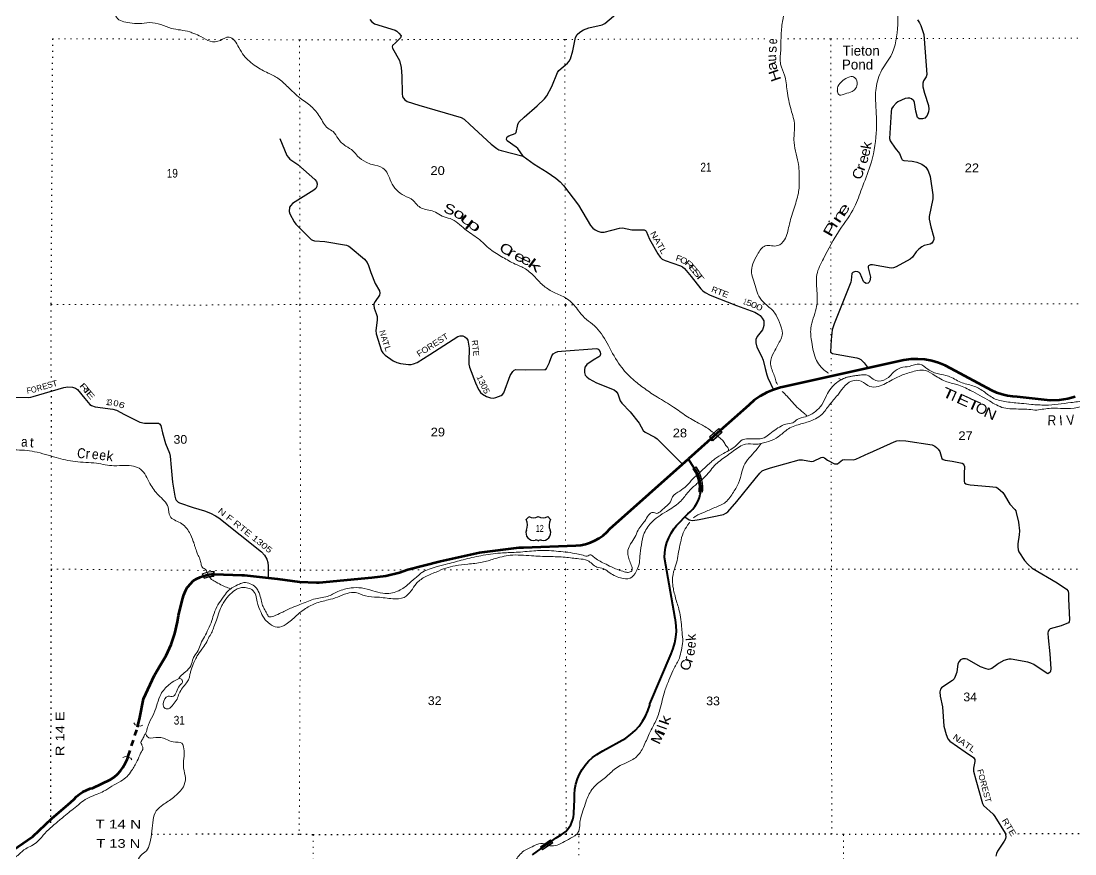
# Model space of a CAD drawing. Header units: feet. Extents: x -252658 to 9, y -366365 to -181930.
# Drawn here: x -34942 to -13871, y -311366 to -294713 of the extents above; entities that cross this region are included whole.
import ezdxf
from ezdxf.enums import TextEntityAlignment as Align

# ---------------------------------------------------------------- set-up
doc = ezdxf.new("R2010")
doc.units = ezdxf.units.FT
doc.header["$LTSCALE"] = 80
doc.header["$PDMODE"] = 32
doc.header["$PDSIZE"] = 40
doc.linetypes.add('DOTTED', pattern=[1.5, 0.3, -1.2])
doc.linetypes.add('SHORT_DASHED', pattern=[2.7, 1.5, -1.2])
for name, color, linetype, lineweight in [('16', 7, 'Continuous', 25), ('20', 7, 'Continuous', 70), ('26', 7, 'Continuous', 40), ('29', 7, 'Continuous', 25), ('39', 7, 'Continuous', 13), ('57', 7, 'Continuous', 13), ('6', 7, 'DOTTED', 25), ('61', 7, 'Continuous', 13), ('7', 7, 'DOTTED', 13)]:
    doc.layers.add(name, color=color, linetype=linetype, lineweight=lineweight)
for name, color, linetype in [('30', 7, 'Continuous'), ('41', 7, 'Continuous'), ('55', 7, 'Continuous')]:
    doc.layers.add(name, color=color, linetype=linetype)

msp = doc.modelspace()

# ---------------------------------------------------------------- linework, layer by layer
at = {"layer": '16'}
for p, q in [((-24843.2, -304681), (-24791.89, -304622.24)), ((-24600.13, -304616.27), (-24600.41, -304616.47)), ((-24408.04, -304622.15), (-24356.65, -304681))]:
    msp.add_line(p, q, dxfattribs=at)
for centre, radius, start, end in [((-25036.18, -304791.63), 222.05, 332.97043, 29.75871), ((-24700.81, -304464.58), 182.07, 239.97227, 303.45418), ((-24499.03, -304465.08), 181.52, 236.33975, 300.08743), ((-24499.04, -304464.58), 182.07, 236.54582, 236.59441), ((-24163.68, -304791.63), 222.05, 150.24129, 207.02957), ((-24696.99, -304946.53), 151.42, 159.09177, 283.81923), ((-24502.87, -304946.53), 151.42, 256.18077, 20.90823)]:
    msp.add_arc(centre, radius, start, end, dxfattribs=at)
for centre, major_axis, start_param, end_param in [((-24641.65, -305145.35), (-19.56, 51.67), 4.95877769, 6.28318531), ((-24558.2, -305145.35), (19.56, 51.67), 0, 1.32637542)]:
    msp.add_ellipse(centre, major_axis=major_axis, ratio=0.929097, start_param=start_param, end_param=end_param, dxfattribs=at)
at = {"layer": '20', "lineweight": 13}
msp.add_line((-32658.1, -308781.38), (-32557.54, -308811.58), dxfattribs=at)
at = {"layer": '20'}
for points in [[(-13864.53, -302228.46), (-14010.2, -302264.88), (-14187, -302291.36), (-14365.61, -302299.22), (-15024.4, -302225.99), (-15109.29, -302222.65), (-15218.81, -302208.11), (-15326.21, -302182.21), (-15430.32, -302145.22), (-15529.99, -302097.56), (-16350.86, -301659.04), (-16465.33, -301598.46), (-16595.78, -301545.41), (-16731.06, -301506.28), (-16869.69, -301481.51), (-17010.14, -301471.37), (-17150.89, -301475.97), (-17290.39, -301495.25), (-19726.8, -302034.61), (-19757.79, -302041.88), (-19898.11, -302084.39), (-20033.22, -302141.34), (-20161.64, -302212.11), (-20281.96, -302295.9), (-20392.86, -302391.82), (-20961.7, -302899.03), (-21598.88, -303467.18)], [(-31076.65, -305771.85), (-30525.07, -305790.92), (-30497.7, -305791.82), (-30475.07, -305794.23), (-29812.57, -305864.94), (-29372.23, -305924.92), (-29034.24, -305938.52), (-29009.21, -305939.53), (-28984.24, -305937.24), (-27931.03, -305840.82), (-27650.69, -305803.51), (-27375.79, -305737.1), (-27208.17, -305681.16), (-26556.21, -305514.86), (-25775.48, -305336.96), (-24980.43, -305241.66), (-24895.88, -305236.46), (-23848.51, -305198.92), (-23750.15, -305189.65), (-23653.3, -305170.15), (-23559.02, -305140.63), (-23468.35, -305101.42), (-23382.26, -305052.94), (-23301.72, -304995.74), (-23227.6, -304930.42), (-23167.55, -304865.9), (-21598.88, -303467.18)], [(-32605.25, -308809.15), (-32599.01, -308780.13), (-32568.66, -308638.92), (-32491.03, -308265.02), (-32271.71, -307792.43), (-32163.25, -307598.18), (-32041.32, -307395.02), (-31941.29, -307180.24), (-31864.27, -306956.17), (-31811.08, -306725.28), (-31792.13, -306595.57), (-31714.67, -306271.95), (-31689.97, -306186.41), (-31656.46, -306103.93), (-31649.59, -306090.2), (-31636.22, -306063.46), (-31619.66, -306040.2), (-31610.17, -306026.86), (-31555.88, -305962.22), (-31499.75, -305906.27)], [(-31499.75, -305906.27), (-31431.82, -305864.11), (-31358.23, -305832.85), (-31325.33, -305820.26), (-31299, -305813.04)], [(-31299, -305813.04), (-31274, -305804.23), (-31242.86, -305793.25), (-31184.96, -305779.42), (-31125.93, -305771.73), (-31111, -305771.1), (-31076.65, -305771.85)], [(-35198.01, -311356.66), (-34706.6, -311018.18), (-34329.63, -310655.22), (-33999.16, -310376.61), (-33890.32, -310276.36), (-33833.65, -310219.69), (-33771.38, -310169.26), (-33704.17, -310125.62), (-33632.77, -310089.24), (-33557.95, -310060.52), (-33515.82, -310048.16), (-33153.58, -309880.27), (-33081.93, -309829.39), (-33015.99, -309771.3), (-32956.48, -309706.64), (-32904.06, -309636.11), (-32859.29, -309560.49), (-32822.68, -309480.6), (-32815.71, -309461.46), (-32803.76, -309428.68)]]:
    msp.add_lwpolyline(points, dxfattribs=at)
at = {"layer": '20', "linetype": 'SHORT_DASHED'}
msp.add_lwpolyline([(-32803.76, -309428.68), (-32798.25, -309411.46), (-32611.97, -308830.13), (-32605.25, -308809.15)], dxfattribs=at)
at = {"layer": '20', "lineweight": 13}
for points in [[(-32687.55, -308744.31), (-32657.44, -308782.35), (-32558.16, -308810.72), (-32509.22, -308790.69)], [(-32904.98, -309437.32), (-32852.12, -309417.99), (-32750.27, -309448.93), (-32725.77, -309487.61)]]:
    msp.add_lwpolyline(points, dxfattribs=at)
at = {"layer": '26'}
msp.add_line((-21583.52, -303491.58), (-21598.88, -303467.18), dxfattribs=at)
msp.add_lwpolyline([(-24714.42, -311382.31), (-24540.46, -311258), (-24243.5, -311045.8), (-24140.52, -310984.19), (-24094.63, -310952.35), (-24052.32, -310915.88), (-24014.06, -310875.2), (-23980.26, -310830.73), (-23951.29, -310782.98), (-23927.47, -310732.46), (-23909.06, -310679.73), (-23896.27, -310625.36), (-23889.22, -310569.95), (-23887.92, -310543.48), (-23873.88, -310282.07), (-23875.75, -310176.61), (-23866.58, -310071.54), (-23846.48, -309968), (-23815.66, -309867.14), (-23774.47, -309770.04), (-23723.36, -309677.78), (-23662.89, -309591.37), (-23593.71, -309511.76), (-23516.59, -309439.81), (-23432.37, -309376.31), (-23341.98, -309321.97), (-23307.66, -309304.55), (-22849.41, -309048.41), (-22753.5, -308978.29), (-22665.44, -308898.53), (-22586.2, -308810.01), (-22516.65, -308713.69), (-22457.55, -308610.62), (-22409.55, -308501.94), (-22373.16, -308388.84), (-22367.85, -308367.98), (-21946.16, -307365.26), (-21901.72, -307258.35), (-21868.69, -307147.39), (-21847.44, -307033.59), (-21838.21, -306918.18), (-21841.09, -306802.44), (-21856.05, -306687.64), (-21862.4, -306655.76), (-22078.34, -305439.15), (-22072.21, -305337.23), (-22055.46, -305236.51), (-22028.28, -305138.09), (-21990.95, -305043.06), (-21943.9, -304952.45), (-21887.63, -304867.25), (-21834.3, -304801.24), (-21613.42, -304567.5), (-21560.87, -304524.13), (-21513.15, -304475.51), (-21470.77, -304422.17), (-21434.2, -304364.69), (-21403.83, -304303.7), (-21380.01, -304239.88), (-21362.99, -304173.91), (-21359.77, -304155.05), (-21357.99, -304144.6), (-21351.03, -304069.06), (-21352.02, -303998.68), (-21362.92, -303922.36), (-21372.82, -303874.78), (-21398.58, -303794.49), (-21430.28, -303728.08), (-21480.16, -303655.89), (-21495.89, -303630.89), (-21583.52, -303491.58)], dxfattribs=at)
at = {"layer": '29'}
for points in [[(-24625.32, -296404.48), (-24474.03, -296269.85), (-24430.22, -296206.99), (-24326.66, -296021.15), (-24216.72, -295737.57), (-24186.84, -295698.54), (-24015.24, -295554.01), (-23979.9, -295512.1), (-23955.1, -295469.76), (-23910.71, -295304.87), (-23853.16, -295039.66), (-23819.79, -294983.79), (-23771.68, -294935.65), (-23696.5, -294884.49), (-23590.25, -294849.57), (-23320.62, -294785.19), (-23272.01, -294763.64), (-22964.72, -294503.93), (-22884.6, -294460.21), (-22558.06, -294334.68), (-22417.48, -294297.08)], [(-27968.64, -294677.89), (-27929.37, -294728.97), (-27875.88, -294765.76), (-27463.03, -294894.04), (-27430.67, -294915.62), (-27387.48, -294954.92), (-27343.84, -295010.57), (-27356.06, -295045.29), (-27454.58, -295149.67), (-27513.13, -295202.47), (-27520.99, -295226.05), (-27513.14, -295251.14), (-27376.77, -295501.55), (-27344.28, -295642.57), (-27328.7, -295813.32), (-27322.82, -296162.77), (-27313.96, -296226.53), (-27295.92, -296256.62), (-27271.86, -296286.71), (-27219.88, -296323.13), (-26986.51, -296392.43), (-26140.77, -296641.13), (-26081.08, -296673.39), (-25969.77, -296779.94), (-25540.52, -297171.88), (-25431.56, -297260.16), (-25386.45, -297287.24), (-25343.48, -297300.86), (-24900.56, -297413.35)], [(-17017.85, -294690.44), (-16975.75, -294747.61), (-16949.94, -294801.86), (-16894.56, -294982.32), (-16883.62, -295069.81), (-16834.42, -295778.23), (-16842.24, -295828.8), (-16900.57, -295904.61), (-16912.94, -295954.16), (-16912.6, -296024.97), (-16878.19, -296156.03), (-16799.72, -296398.1), (-16789.31, -296476.33), (-16795.32, -296530.5), (-16826.94, -296603.6), (-16870.5, -296650.86), (-16918.61, -296668.92), (-16985.19, -296668.53), (-17017.85, -296641.83), (-17048.2, -296514.4), (-17074.98, -296343.93), (-17090.93, -296310.49), (-17141.13, -296268.71), (-17171.21, -296256.67), (-17208.48, -296253.87), (-17264.42, -296262.69), (-17411.77, -296328.89), (-17446.86, -296352.26), (-17507.99, -296419.16), (-17535.06, -296467.31), (-17545.84, -296529.37), (-17577.16, -297061.6), (-17565.31, -297106.28), (-17462.29, -297252.66), (-17381.02, -297360.98), (-17337.66, -297461.07), (-17321.56, -297485.88), (-17291.49, -297497.92), (-17124.17, -297514.27), (-17092.3, -297521.97)], [(-24900.56, -297413.35), (-25010.58, -297261.67), (-25043.33, -297230.79), (-25224.08, -297105.2), (-25238.23, -297077.87), (-25230.09, -297039), (-25221.07, -297026.96), (-25189.84, -297006.28), (-25061.69, -296957.75), (-25041.55, -296937.29), (-25008.62, -296777.76), (-24986.52, -296735.08), (-24881.86, -296632.77), (-24625.32, -296404.48)], [(-29770.05, -297062.45), (-29629.43, -297403.19), (-29596.51, -297442.87), (-29569.29, -297472.4), (-29411.5, -297579.76), (-29070.12, -297881.63), (-29035.89, -297919.47), (-29019, -297968.9), (-29028.02, -298020.05), (-29046.06, -298059.17), (-29088.91, -298096.85), (-29514.13, -298361.83), (-29551.25, -298399.2), (-29572.3, -298435.31), (-29581.01, -298517.17), (-29569.29, -298564.7), (-29482.09, -298725.69), (-29446.67, -298771.56), (-29139.28, -299077.75), (-29115.23, -299092.8), (-29073.05, -299109.25), (-28865.29, -299118.5), (-28434.13, -299192.98), (-28390.53, -299214.68), (-28360.45, -299235.74), (-28074.78, -299476.47), (-28020.62, -299542.9), (-27993.59, -299596.83), (-27945.89, -299743.02), (-27859.29, -299961.18), (-27774.08, -300106.87), (-27768.53, -300153.41), (-27777.09, -300194.14), (-27863.46, -300320.56), (-27891.35, -300368.66), (-27891.35, -300395.75), (-27882.26, -300456.22), (-27840.23, -300562.76), (-27825.29, -300618.29), (-27822.19, -300692.15), (-27849.25, -300899.77), (-27839.36, -300963.63), (-27737.99, -301307.51), (-27711.8, -301347.76), (-27662.81, -301391.76), (-27500.43, -301506.11), (-27429.2, -301537.15), (-27356.09, -301557.26), (-27193.71, -301578.32), (-27139.58, -301578.32), (-27097.69, -301569.11), (-27025.31, -301542.22), (-26768.83, -301377.42), (-26211.18, -301021.39), (-26165.3, -301006.6), (-26111.17, -301009.61), (-26066.07, -301027.66), (-26033.54, -301054.41), (-26011.94, -301093.86), (-25982.78, -301252.39), (-25990.89, -301524.17), (-25986.73, -301575.82), (-25975.85, -301632.5), (-25857.07, -301943.99), (-25798.44, -302077.84), (-25778.12, -302108.56), (-25756.34, -302138.02), (-25718.59, -302174.45), (-25636.06, -302222.28), (-25554.86, -302249.36), (-25503.25, -302251.62), (-25446.61, -302237.32), (-25341.36, -302201.21), (-25314.3, -302180.15), (-25288.79, -302143.1), (-25162.83, -301800.44), (-25109.82, -301719.76), (-25079.75, -301692.68), (-25050.2, -301679.32), (-24852.42, -301686.51), (-24468.75, -301682.84), (-24448.27, -301677.63), (-24433.23, -301662.59), (-24377.98, -301541.62), (-24373.94, -301531.01)], [(-24900.56, -297413.35), (-24679.72, -297572.42), (-24420.91, -297731.73), (-24246.81, -297854.51), (-24162.61, -297926.73), (-24094.81, -297997.26), (-23799.45, -298390.39), (-23558.14, -298799.17), (-23510.08, -298855.04), (-23464.97, -298889.64), (-23410.85, -298913.71), (-23351.12, -298930.2), (-23284.55, -298931.76), (-22978.99, -298852.59), (-22917.69, -298849.02), (-22731.41, -298886.03), (-22483.66, -298889.52), (-22457.61, -298897.16), (-22445.59, -298912.21), (-22374.88, -299075.87), (-22212.78, -299366.37), (-22165.93, -299434.29), (-22153.9, -299443.32), (-22120.82, -299473.41), (-22063.74, -299503.04), (-21753.96, -299608.82), (-21716.8, -299626.94), (-21675.78, -299662.98), (-21546.12, -299819.65), (-21351.79, -300066.41), (-21311.93, -300106.83), (-21266.82, -300136.92), (-21162.72, -300193.34), (-20636.44, -300398.19), (-20273.56, -300530.17), (-20202.32, -300574.75), (-20166.24, -300601.83), (-20124.14, -300655.99), (-20092.8, -300708.96), (-20091.06, -300797.42), (-20106.1, -300848.57), (-20119.84, -300884.51), (-20226.38, -301020.09), (-20248.89, -301077.4), (-20253.44, -301143.46), (-20229.85, -301233.26), (-20139.17, -301414.28), (-20105.53, -301493.58), (-20066.56, -301657.54), (-20030.92, -301785.91), (-20009.74, -301843.57), (-19896.93, -302084.03)], [(-17092.3, -297521.97), (-17029.88, -297537.04), (-16933.65, -297576.16), (-16882.53, -297604.74), (-16851.13, -297631.73), (-16804.35, -297708.56), (-16766.33, -297817.93), (-16711.13, -298185.5), (-16713.1, -298267.51), (-16783.3, -298617.31), (-16783.47, -298670.41), (-16750.45, -298828.34), (-16689.79, -299040.36), (-16690.08, -299080.71), (-16702.1, -299113.81), (-16729.17, -299155.94), (-16766.54, -299175.67), (-16885.54, -299201.07), (-16930.68, -299224.59), (-16993.79, -299270.28), (-17045.19, -299325.73), (-17117.08, -299432.77), (-17165.97, -299472.75), (-17444.85, -299626.86), (-17495.97, -299647.92), (-17544.73, -299654.15), (-17916.95, -299587.74), (-17959.95, -299587.75), (-17995.14, -299605.79), (-18007.17, -299620.84), (-18006.28, -299649.37), (-17962.06, -299804.39), (-17959.42, -299831.35), (-17968.07, -299903.69), (-17986.12, -299933.79), (-18006.12, -299952.86), (-18043.25, -299957.86), (-18079.97, -299940.43), (-18097.38, -299921.75), (-18162.81, -299760.23), (-18184.58, -299738.19), (-18208.64, -299726.16), (-18262.49, -299721.69), (-18307.87, -299738.19), (-18328.67, -299761.23), (-18343.96, -299891.66), (-18351.7, -299934.8), (-18686.41, -300765.38), (-18722.85, -300887.68), (-18746.29, -301084.49), (-18759.73, -301326), (-18755.93, -301336.03), (-18719.85, -301357.09), (-18644.12, -301372.63), (-18230.93, -301445.01), (-18190.61, -301456.39), (-18148.51, -301480.47), (-18081.69, -301547.74), (-18003.12, -301653.03)], [(-24373.94, -301531.01), (-24327.21, -301408.15), (-24300.92, -301367.7), (-24255.82, -301337.61), (-24210.71, -301319.55), (-24138.8, -301311.46), (-23437.13, -301261.79), (-23407.82, -301266.9), (-23392.79, -301281.95), (-23365.73, -301327.08), (-23353.7, -301375.23), (-23368.09, -301409.96), (-23392.79, -301429.39), (-23502.47, -301493.01), (-23627.34, -301579.85), (-23645.38, -301600.91), (-23667.18, -301635.77), (-23675.45, -301691.18), (-23675.45, -301742.34), (-23660.42, -301790.48), (-23632.36, -301825.66), (-23585.24, -301865.71), (-23433.27, -301946.67), (-23083.06, -302086.88), (-23044.65, -302116.74), (-23010.89, -302165.12), (-22965.87, -302306.9), (-22932.71, -302354.69), (-22761.38, -302525.77), (-22580.9, -302750.49), (-22502.7, -302897.84), (-22466.09, -302930.88), (-22272.87, -303029.88), (-22226.05, -303063.34), (-22133.72, -303150.53), (-21719.89, -303575.08)], [(-35119.11, -302234.8), (-34791.19, -302237.72), (-34749.38, -302233.03), (-34701.61, -302222.05), (-34085.46, -302040.02), (-34045.1, -302031.12), (-34010.77, -302028.19), (-33915.59, -302032), (-33853.62, -302050.49), (-33833.83, -302063.53), (-33812.81, -302081.53), (-33666.38, -302259.2), (-33565.36, -302376.76), (-33533.57, -302396.29), (-33462.57, -302426.28), (-33107.46, -302473.45), (-33036.2, -302494.85), (-32876.98, -302577.9), (-32570.2, -302735.84), (-32472.77, -302755.81), (-32196.45, -302753.36), (-32172.02, -302767.23), (-32149.18, -302801.52), (-32113.21, -302946.77), (-32055.84, -303156.34), (-31974.57, -303353.75), (-31958.83, -303412.94), (-31938.65, -303639.44), (-31912.7, -303929.2), (-31870.8, -304212.85), (-31856.05, -304266.27), (-31840.82, -304289.13), (-31802.75, -304331.03), (-31775.98, -304346.19), (-31497.73, -304436.97)], [(-17988.99, -303354), (-17968.65, -303345.42), (-17487.74, -303122.71), (-17432.8, -303105.47), (-17372.66, -303099.45), (-17251.86, -303108.16), (-16726.83, -303189.2), (-16672.02, -303212.3), (-16635.94, -303239.38), (-16602.86, -303269.48), (-16571.77, -303321.92), (-16530.69, -303456.04), (-16502.8, -303482.07), (-16467.54, -303495.16), (-16323.16, -303515.1), (-16124.74, -303553.84), (-16103.69, -303565.88), (-16089.79, -303584.4), (-16076.62, -303617.03), (-16086.85, -303760.12), (-16085.77, -303911.88), (-16076.62, -303945.02), (-16049.56, -303966.09), (-16031.52, -303975.11), (-15966.33, -303986.48), (-15577.03, -304021.63)], [(-20263.02, -303863.28), (-20173.12, -303751.4), (-20124.11, -303707.28), (-20079.01, -303683.21), (-19954.66, -303642.9), (-19381.37, -303486.12), (-19318.27, -303483.02), (-19134.79, -303519.22), (-19096.65, -303514.31), (-18945.35, -303437.98), (-18908.32, -303431.59), (-18879.2, -303443.99), (-18814.77, -303492.05), (-18680.73, -303564.36), (-18643.39, -303568.96), (-18614.57, -303564.36), (-18515.34, -303489.13), (-18478.99, -303478.11), (-18295.19, -303483.21), (-18253.73, -303475.59), (-17988.99, -303354)], [(-21670.46, -304627.86), (-21585.48, -304683.29), (-21552.46, -304694.26), (-21507.36, -304697.27), (-21383.63, -304678.52), (-20899.93, -304576.91), (-20847.36, -304553.97), (-20812.73, -304525.75), (-20628.13, -304317.69), (-20263.02, -303863.28)], [(-15577.03, -304021.63), (-15445.08, -304033.55), (-15412.07, -304051.85), (-15312.83, -304136.1), (-15284.09, -304176.29), (-15212.94, -304306.5), (-15171.5, -304370.81), (-15072.11, -304479.07), (-15054.23, -304506.22), (-15042.2, -304536.31), (-14999.69, -304729.09), (-14982.06, -304907.94), (-14985.24, -304984.75), (-15015.14, -305166.72), (-15014.65, -305222.18), (-15006.12, -305287.08), (-14991.08, -305326.2), (-14880.43, -305496.53), (-14813.67, -305572.94), (-14725.49, -305649.21), (-14223.73, -305943.76), (-14037.84, -306073.96), (-14008.92, -306108.79), (-13995.75, -306158.22), (-14001.86, -306264.57), (-13980.71, -306684.81), (-13986.72, -306726.94), (-14000.77, -306745.77), (-14145, -306804.8), (-14362.61, -306866.86), (-14383.26, -306883.23), (-14407.71, -306912), (-14413.73, -306951.12), (-14404.22, -307044.83), (-14370.18, -307364.5), (-14352.02, -307666.11), (-14356.59, -307709.41), (-14368.62, -307730.47), (-14389.67, -307754.54), (-14414.54, -307761.57), (-14563.81, -307662.83), (-14693.38, -307575.5), (-14752.97, -307551.87), (-14813.67, -307533.38), (-15147.45, -307473.2), (-15192.55, -307473.2), (-15216.09, -307475.19), (-15288.78, -307500.28), (-15396.44, -307559.96), (-15432.81, -307583.33)], [(-31497.73, -304436.97), (-31274.28, -304504.68), (-31157, -304551.33), (-31051.75, -304606.99), (-30988.6, -304647.62), (-30133.67, -305328.44), (-30074.46, -305393.87), (-30028.64, -305472.84), (-30011.31, -305541.32), (-30001.52, -305614.77), (-30002.91, -305844.62)], [(-15432.81, -307583.33), (-15529.34, -307659.76), (-15574.97, -307674.69), (-15601.51, -307676.32), (-15646.61, -307667.29), (-15758.51, -307625.66), (-16022.5, -307474.71), (-16061.27, -307466.09), (-16112.71, -307465.68), (-16160.82, -307486.75), (-16187.88, -307516.84), (-16211.73, -307565.01), (-16234.7, -307728.6), (-16263.06, -307820.75), (-16284.11, -307862.88), (-16321.64, -307897.79), (-16512.65, -308022.36), (-16536.33, -308044.25), (-16557.75, -308073.52), (-16569.78, -308124.67), (-16563.34, -308213.8), (-16518.67, -308427.71), (-16489.01, -308811.25), (-16443.48, -308980.76), (-16410.4, -309062.01), (-16370.92, -309109.47), (-16066.49, -309322.96), (-15896.2, -309435.14), (-15869.6, -309477.89), (-15869.13, -309520.89), (-15896.62, -309651.44), (-15896.2, -309710.47), (-15852.09, -309887.31), (-15721.79, -310357.42), (-15695.32, -310399.41), (-15508.53, -310570.25), (-15469.2, -310614.7), (-15265.06, -310953.09), (-15252.69, -311014.91), (-15258.7, -311063.05), (-15283.98, -311108.71), (-15417.09, -311311.57), (-15439.13, -311359.46), (-15451.16, -311410.61)]]:
    msp.add_lwpolyline(points, dxfattribs=at)
at = {"layer": '39'}
for p, q in [((-18591.6, -301858.25), (-18535.2, -301886.45)), ((-31500.9, -305118.65), (-31500.74, -305119.1))]:
    msp.add_line(p, q, dxfattribs=at)
for points in [[(-34636, -290379.05), (-34510, -290474.05), (-34390, -290643.05), (-34302, -290846.05), (-34311, -291122.05), (-34318, -291331.05), (-34253, -291671.05), (-34179, -291971.05), (-34106, -292154.05), (-34044, -292485.05), (-33926, -292974.05), (-33929, -293318.05), (-33869, -293611.05), (-33782, -293801.05), (-33545, -294043.05), (-33426, -294283.05), (-33233, -294472.05), (-33057, -294597.05), (-33037, -294634.05), (-32768, -294749.05), (-32579, -294764.05), (-32376, -294744.05), (-32145, -294783.05), (-31937, -294858.05), (-31756, -294891.05), (-31567, -294930.05), (-31485.58, -294961.42)], [(-19637.77, -293903.79), (-19602, -294138.05), (-19668, -294486.05), (-19717, -294723.05), (-19746, -295021.05), (-19754, -295309.05), (-19754.27, -295576.64), (-19678, -295793.05), (-19625, -296106.05), (-19547, -296486.05), (-19475, -296795.05), (-19490, -297085.05), (-19404, -297541.05), (-19382, -297872.05), (-19400, -298156.05), (-19494, -298473.05), (-19587, -298806.05), (-19676, -299084.05), (-19812, -299203.05), (-20062, -299208.05), (-20220, -299381.05), (-20336, -299748.05), (-20292, -299914.05), (-20166, -300252.05), (-20031, -300395.05), (-19872, -300550.05), (-19780, -300739.05), (-19719, -300961.05), (-19813, -301189.05), (-19890, -301339.05), (-19959, -301542.05), (-19892, -301774.05), (-19857, -301880.05), (-19820, -301977.05), (-19819.7, -301977.51)], [(-17587.2, -293898.29), (-17641.13, -294043.19), (-17444, -294473.05), (-17412, -294782.05), (-17554, -295413.05), (-17754, -295732.05), (-17852, -296101.05), (-17849, -296436.05), (-17842, -296955.05), (-17964, -297608.05), (-18132, -298061.05), (-18276, -298430.05), (-18575, -298893.05), (-18900, -299464.05), (-19029, -299783.05), (-19026, -300151.05), (-19043, -300459.05), (-19151, -300854.05), (-19133, -301135.05), (-19036, -301497.05), (-18826, -301735.05), (-18795.71, -301751.94)], [(-31485.58, -294961.42), (-31348.95, -295021.33), (-31160.72, -295117.26), (-30957.54, -295098.63), (-30784.16, -295031.51), (-30586.73, -295240.15), (-30485.43, -295401.82), (-30245.84, -295616.81), (-30003.62, -295751.36), (-29805.41, -295857.42), (-29609.7, -296027.83), (-29360.12, -296250.94), (-29142.28, -296419.5), (-28966.96, -296627.98), (-28805.85, -296854.47), (-28701.84, -296923.63), (-28604.38, -297061.13), (-28446.73, -297213.16), (-28304.74, -297310.76), (-28213.04, -297412.01), (-28043.09, -297533.96), (-27920.83, -297581.12), (-27708.29, -297653.09), (-27612.65, -297764.43), (-27543.56, -297931.9), (-27280.25, -298201.38), (-27100.07, -298299.26), (-27006.39, -298404.55), (-26789.95, -298492.64), (-26653.57, -298533.87), (-26519.49, -298613.31), (-26363.07, -298662.73), (-26208.95, -298750.36), (-26069.16, -298872.08), (-25803.24, -299063.13), (-25559.61, -299276.14), (-25309.55, -299436.89), (-25063.32, -299571.46), (-24857.01, -299669.53), (-24663.28, -299835.91), (-24483.71, -300014.25), (-24283.63, -300138.42), (-24047.28, -300250.8), (-23837.71, -300449.47), (-23746.16, -300570.84), (-23438.66, -300844.67), (-23198.14, -301202.49), (-22959.94, -301602.54), (-22710.73, -301875.94), (-22472.93, -302062.75), (-22218.93, -302233.59), (-21896.78, -302431.08), (-21648.83, -302603.89), (-21394.66, -302752.6), (-21196.53, -302868.72), (-21098.58, -302941.85), (-21095.54, -302944.06)], [(-18622, -296114.05), (-18610, -296024.05), (-18508, -295904.05), (-18394, -295834.05), (-18297, -295829.05), (-18224, -295943.05), (-18256, -296061.05), (-18325, -296121.05), (-18465, -296167.05), (-18548, -296194.05), (-18592, -296183.05), (-18610, -296151.05), (-18621, -296094.05)], [(-21395.82, -303935.1), (-21255.94, -303813.75), (-21049.08, -303573.87), (-20818.58, -303396.52), (-20578.07, -303225.29), (-20455.05, -303171.87), (-20254.04, -303173.35), (-20046.68, -303132.62), (-19845.05, -303051.63), (-19669.14, -302916.12), (-19570.13, -302848.45), (-19435.04, -302795.13), (-19203.33, -302724.41), (-18930.85, -302577.55), (-18780.66, -302387.54), (-18614.32, -302189.61), (-18498.62, -302041.6), (-18334.82, -301912.04), (-18143.84, -301911.43), (-17969.77, -302019.33), (-17802.91, -302016.53), (-17524.51, -301885.8), (-17302.61, -301782.82), (-17050.77, -301708.22), (-16897.87, -301691.24), (-16713.54, -301771.05), (-16463.34, -301913.7), (-16228.66, -301981.8), (-15962.18, -302096.4), (-15579.83, -302308.42), (-15291.42, -302447.32), (-14957.89, -302469.89), (-14632.43, -302494.4)], [(-18117.15, -301788.6), (-18026.35, -301791.6), (-17902.33, -301872.97), (-17794.08, -301911.99), (-17600.53, -301836.96), (-17495.21, -301733.13), (-17347.78, -301641.68), (-17184.76, -301616.72), (-16975.37, -301571.99), (-16809.31, -301675.8), (-16596.92, -301767.88), (-16400.27, -301813.58), (-16155.92, -301932.04), (-15909.24, -302008.28), (-15700.99, -302114.41), (-15493, -302256.75), (-15238.23, -302325), (-14938.95, -302357.37), (-14740.09, -302376.94), (-14458.77, -302391.07), (-14207.37, -302374.81), (-13949.81, -302340.49), (-13688.15, -302296.14), (-13490.7, -302237.23), (-13327.72, -302216.3), (-13100.16, -302161.64), (-12921.32, -302171), (-12781.04, -302228.36), (-12591.12, -302366.54), (-12393.15, -302504.78), (-12146.42, -302572.98), (-11867.33, -302617.27), (-11614.73, -302707.63), (-11176.66, -302726.93), (-10875.04, -302715.06), (-10617.93, -302741.09), (-10364.95, -302781.17), (-10152.69, -302889.34), (-10063.74, -303089.14), (-10012.6, -303238.38), (-9866.86, -303370.2), (-9592.77, -303543.2), (-9442.29, -303580.51), (-9299.04, -303511.16), (-9121.65, -303446.07), (-8907.09, -303370.63)], [(-18837.52, -302198.03), (-18745.95, -302051.86), (-18634.58, -301944.04), (-18498.13, -301862.51)], [(-18498.13, -301862.51), (-18450, -301841.05), (-18380, -301825.05), (-18317, -301811.05), (-18230, -301800.05), (-18162, -301791.05), (-18117.15, -301788.6)], [(-19721.41, -302118.47), (-19624, -302215.05), (-19519, -302334.05), (-19398, -302462.05), (-19273, -302565.05), (-19226.09, -302612.24)], [(-21379.35, -303739.66), (-21433.68, -303792.44), (-21234.3, -303610.73), (-21072.41, -303469.09), (-20898.69, -303357.72), (-20753.39, -303282.34), (-20630.03, -303184.67), (-20524.78, -303088.89), (-20410.02, -303065.59), (-20217.05, -303067), (-20110.43, -303055.72), (-19999.35, -302988.13), (-19871.97, -302890.5), (-19746.74, -302810.95), (-19649.95, -302771.43), (-19511.04, -302744.28), (-19424.11, -302678.54), (-19256.85, -302623.44), (-19057.04, -302518.29), (-18933.42, -302386.42), (-18837.52, -302198.03)], [(-14632.43, -302494.4), (-14348.69, -302454.24), (-14093.42, -302458.12), (-13821.91, -302439.99), (-13568.05, -302363.4), (-13390.73, -302308.37), (-13139.06, -302255.91), (-12998.63, -302293.14), (-12878.85, -302402.65), (-12628.33, -302503.06), (-12159.3, -302681.51), (-11729.83, -302775.18), (-11328.05, -302810.31), (-10942.24, -302829.24), (-10614.57, -302827.61), (-10404.05, -302901.58), (-10306.43, -303016.96), (-10193.51, -303237.05), (-10024.27, -303451.53), (-9816.24, -303587.83), (-9589.88, -303692.08), (-9244.29, -303714.73), (-9000.53, -303644.1), (-8693.79, -303487.43), (-8574.13, -303429.1)], [(-21095.54, -302944.06), (-20960.74, -303055.52), (-20894.89, -303120.37), (-20849.24, -303197.15), (-20801.44, -303255.84), (-20796.27, -303306.96)], [(-38420.63, -303612.27), (-38352, -303577.05), (-38095, -303612.05), (-37661, -303676.05), (-37350, -303701.05), (-36916, -303668.05), (-36777, -303624.05), (-36475, -303486.05), (-36270, -303378.05), (-35996, -303242.05), (-35458, -303294.05), (-35078, -303289.05), (-34672, -303324.05), (-34241, -303440.05), (-33861, -303520.05), (-33433, -303555.05), (-33084, -303603.05), (-32865, -303597.05), (-32548, -303677.05), (-32368, -303957.05), (-32194, -304193.05), (-32004, -304435.05), (-31964, -304614.05), (-31756, -304747.05), (-31575, -304939.05), (-31499.55, -305117.27)], [(-20147.24, -303156.25), (-20225, -303264.05), (-20346, -303404.05), (-20472, -303568.05), (-20528, -303729.05), (-20598, -303951.05), (-20714, -304158.05), (-20880, -304350.05), (-21046, -304429.05), (-21265, -304526.05), (-21453, -304613.05), (-21503.77, -304648.2)], [(-23829.57, -305367.51), (-23704.23, -305393.04), (-23599.79, -305403.86), (-23569.48, -305383.97), (-23501.4, -305418.66), (-23279.31, -305557.08), (-23137.12, -305626.52), (-22968.79, -305696.15), (-22854.46, -305729.17), (-22782.12, -305733.73), (-22723.48, -305687.89), (-22725.14, -305641.61), (-22740.86, -305593.22), (-22782.26, -305486.3), (-22807.56, -305375.47), (-22806.9, -305288.98), (-22753.71, -305166.66), (-22668.28, -305034.51), (-22604.88, -304890.14), (-22452.54, -304682.05), (-22373.26, -304565.95), (-22314.76, -304538.22), (-22232.48, -304556.93), (-22145.65, -304505.26), (-22030.3, -304403.52), (-21941.01, -304291.52), (-21914.37, -304225.33), (-21770.77, -304109.71), (-21637.33, -304008.09), (-21509.62, -303866.2), (-21433.68, -303792.44)], [(-31501.89, -307572.94), (-31471.53, -307508.65), (-31424.59, -307414.45), (-31329.05, -307274.34), (-31247.75, -307156.25), (-31178.37, -307019.96), (-31123.35, -306921.8), (-31086.44, -306825.51), (-31035.17, -306691.11), (-30979.65, -306526.56), (-30926.41, -306398.2), (-30875.49, -306310.07), (-30759.87, -306172.11), (-30620.38, -306068.53), (-30531.71, -306039), (-30435.26, -306043.73), (-30329, -306080.72), (-30249.45, -306193.96), (-30220.3, -306326.94), (-30143.52, -306540.74), (-30060.16, -306682.16), (-29968.33, -306767.32), (-29822.09, -306832.77), (-29638.68, -306769.74), (-29442.47, -306608.24), (-29284.7, -306478.64), (-29058.64, -306357.58), (-28800.8, -306287.06), (-28617.46, -306232.07), (-28421.9, -306157.07), (-28254.91, -306138.17), (-28056.43, -306208.02), (-27813.38, -306231.93), (-27508.08, -306264.35), (-27284.73, -306235.81), (-27143.02, -306104.08), (-27043.48, -305966.01), (-26877.63, -305832.45), (-26643.67, -305729.56), (-26448.08, -305650.52), (-26260.78, -305603.62), (-26011.27, -305571.25), (-25723.54, -305535.14), (-25487.85, -305468.47), (-25161.63, -305394.42), (-24733.55, -305405.61), (-24387.91, -305420.21), (-24060.34, -305432.67), (-23789.21, -305464.83), (-23616.58, -305498.28), (-23426.61, -305630.43), (-23302.19, -305657.5), (-23200.17, -305724.63), (-22953.85, -305847.13), (-22764.93, -305852.54), (-22641.28, -305716.66), (-22585.93, -305574.24), (-22570.67, -305417.44), (-22538.79, -305188.35), (-22480.71, -304951.4), (-22318.14, -304719.24), (-21996.78, -304490.26), (-21750.17, -304309.01), (-21598, -304123.04), (-21458.28, -303989.29), (-21395.82, -303935.1)], [(-21575.62, -304733.88), (-21617, -304795.05), (-21701, -304943.05), (-21758, -305144.05), (-21794, -305325.05), (-21826, -305501.05), (-21879, -305670.05), (-21917, -305895.05), (-21900, -306060.05), (-21873, -306181.05), (-21838, -306314.05), (-21800, -306435.05), (-21765, -306582.05), (-21737, -306779.05), (-21726, -306932.05), (-21711, -307115.05), (-21739, -307292.05), (-21780, -307453.05), (-21884, -307651.05), (-21911, -307703.05), (-21988, -307892.05), (-22072, -308107.05), (-22168, -308480.05), (-22266, -308739.05), (-22384, -308967.05), (-22497, -309224.05), (-22635, -309422.05), (-22845, -309545.05), (-22998, -309617.05), (-23209, -309794.05), (-23308, -309876.05), (-23510, -310055.05), (-23635, -310286.05), (-23694, -310462.05), (-23750, -310637.05), (-23771, -310762.05), (-23792, -310914.05), (-23873, -311004.05), (-24039, -311096.05), (-24188, -311175.05), (-24333, -311206.05), (-24472.83, -311165.96)], [(-31451.54, -305258.06), (-31461.11, -305231.69), (-31471.06, -305201.39), (-31476.93, -305178.78), (-31487.79, -305151.64), (-31493.67, -305130.39), (-31499.55, -305117.27)], [(-31451.54, -305258.06), (-31440.67, -305288.04), (-31411.14, -305370.73), (-31367.68, -305471.63), (-31344.24, -305562.32), (-31314.65, -305636.97), (-31246.69, -305687.76), (-31228.24, -305730.16)], [(-26973.71, -305777.64), (-26916.41, -305729.27), (-26782.55, -305675.01), (-26619.74, -305617.12), (-26413.52, -305566.47), (-26102.37, -305483.25), (-25747.81, -305403.66), (-25357.08, -305349.39), (-25042.32, -305334.92), (-24691.38, -305305.98), (-24380.23, -305298.74), (-24199.33, -305316.83), (-24007.58, -305334.92), (-23829.57, -305367.51)], [(-31228.24, -305730.16), (-31131.52, -305875.69), (-31039.5, -305934.7), (-30913.35, -306000), (-30809.16, -306045.02), (-30753.05, -306062.7)], [(-31503.09, -307457.09), (-31478.87, -307416.06), (-31403.62, -307299.94), (-31350.32, -307163.54), (-31276.91, -307025.28), (-31199.37, -306872.96), (-31127.71, -306700.49), (-31084.4, -306555.97), (-31004.72, -306385.56), (-30899.04, -306233.45), (-30805.64, -306111.43), (-30724.75, -306047.65), (-30573.41, -305970.3), (-30484.73, -305940.78), (-30358.27, -305963.83), (-30252.25, -306033.01), (-30198.58, -306113.87), (-30149.38, -306253.03), (-30122.14, -306371.92), (-30078.63, -306466.78), (-30031.06, -306555.64), (-29983.32, -306622.38), (-29888.75, -306611), (-29735.46, -306541.72), (-29527.66, -306442.66), (-29366.38, -306381.48), (-29092.17, -306272.85), (-28818.36, -306216.52), (-28606.56, -306119.5), (-28344.68, -306046.99), (-28137.64, -306048.51), (-27908.89, -306102.49), (-27710.27, -306154.24), (-27551.46, -306153.39), (-27412.46, -306114.18), (-27214.5, -305986.88), (-27064.75, -305855.21), (-26973.71, -305777.64)], [(-32451.88, -308975), (-32382, -308748.05), (-32287, -308555.05), (-32218, -308362.05), (-32147, -308175.05), (-31986, -307983.05), (-31847, -307889.05), (-31748, -307865.05), (-31714, -307907.05), (-31773, -308002.05), (-31836, -308126.05), (-31894, -308214.05), (-31999, -308214.05), (-32100, -308361.05), (-32076, -308445.05), (-31997, -308462.05), (-31903, -308381.05), (-31824, -308269.05), (-31781, -308160.05), (-31711, -308044.05), (-31632, -307946.05), (-31586, -307865.05), (-31569, -307797.05), (-31553, -307723.05), (-31501.89, -307572.94)], [(-31502.76, -307456.52), (-31548, -307602.05), (-31651, -307724.05), (-31758, -307819.05), (-31790, -307855.05)], [(-32555.03, -309351.01), (-32506.46, -309248.57), (-32526.34, -309188.17), (-32530.32, -309176.09), (-32544.26, -309139.84), (-32530.06, -309099.66), (-32487.59, -309021.34), (-32457.28, -308969.13), (-32423.28, -309015.49), (-32250.56, -309038.13), (-32047.74, -309068.9), (-31899.25, -309127.67), (-31724.54, -309154.34), (-31686.73, -309261.06), (-31687.4, -309456.17), (-31692.09, -309651.26), (-31656.59, -309846.48), (-31697.39, -310025.38), (-31776.09, -310125.72), (-31897.03, -310238), (-32104.48, -310384.22), (-32237.5, -310504.52), (-32302.42, -310685.36), (-32325.28, -310908.56), (-32366.29, -311149.81), (-32437.15, -311306.5), (-32549.98, -311396.68), (-32630.81, -311531.21), (-32729.64, -311641.55), (-32836.87, -311858.47), (-32972.25, -312079.33), (-33143.74, -312288.01), (-33333.39, -312514.74), (-33464.69, -312719.52), (-33555.77, -312912.35), (-33522.39, -313141.76), (-33496.67, -313258.5), (-33487.06, -313383.24), (-33553.94, -313554.01), (-33659.08, -313744.79), (-33752, -313889.34), (-33865.23, -314098.2), (-34000.53, -314296.93), (-34143.84, -314487.6), (-34341.39, -314676.09), (-34516.4, -314737.93), (-34701.43, -314789.68), (-34876.61, -314899.79), (-34951.5, -315060.48), (-35054.41, -315188.91), (-35141.37, -315353.59), (-35268.73, -315580.51), (-35397.56, -315650.53), (-35542.36, -315690.33), (-35761.59, -315756.06), (-35924.59, -315830), (-36099.88, -315970.29), (-36198.53, -316030.34), (-36397.75, -316118.25), (-36552.82, -316222.39), (-36615.37, -316300.65), (-36712.61, -316531.68), (-36777.38, -316672.29), (-36926.47, -316790.53), (-37017.06, -316840.55), (-37041.52, -316943.06), (-37025.84, -317059.77), (-37056.15, -317109.97), (-37064.63, -317236.66), (-37041.07, -317399.66), (-36955.1, -317522.61), (-36927.23, -317599.13), (-36859.43, -317748.18), (-36727.4, -317917.53), (-36647.73, -318122.94), (-36537.8, -318290.21), (-36339.04, -318337.06), (-36169.83, -318208.83), (-35952.27, -318044.53), (-35748.86, -317906.35), (-35525.37, -317768.22), (-35356.4, -317712.4), (-35133.28, -317684.9), (-34856.07, -317701.81), (-34562.75, -317710.72), (-34271.43, -317717.62), (-33994.16, -317718.44), (-33891.6, -317692.59), (-33712.21, -317526.17), (-33545.21, -317458.27), (-33275.68, -317372.58), (-33080.46, -317276.61), (-32881.04, -317130.36), (-32727.85, -316985.99), (-32570.63, -316841.63), (-32489.76, -316695.03), (-32455.3, -316604.62)], [(-38214.92, -313661.11), (-38107.3, -313683.36), (-38000.93, -313715.86), (-37932.72, -313746.23), (-37832.28, -313754.57), (-37786.17, -313784.88), (-37764.29, -313849.31), (-37696.1, -313885.72), (-37553.29, -313839.88), (-37456.58, -313761.72), (-37305.46, -313637.46), (-37208.54, -313496.94), (-37169.98, -313386.43), (-37149.58, -313293.96), (-37159.26, -313187.32), (-37166.99, -313098.8), (-37140.6, -313020.43), (-37122.48, -313010.42), (-37021.76, -312934.29), (-36941.22, -312884.24), (-36866.74, -312844.23), (-36727.85, -312770.22), (-36609.05, -312694.13), (-36466.14, -312620.13), (-36351.3, -312527.94), (-36214.31, -312423.75), (-36081.4, -312335.64), (-35924.32, -312229.5), (-35821.53, -312137.28), (-35652.15, -311958.76), (-35504.96, -311810.35), (-35416.2, -311706.01), (-35319.48, -311625.84), (-35192.57, -311529.67), (-35075.75, -311447.54), (-34987.1, -311375.39), (-34848.07, -311261.15), (-34733.34, -311201.15), (-34614.52, -311119.03), (-34459.22, -310948.51), (-34283.86, -310784.09), (-34116.61, -310643.79), (-33989.67, -310539.56), (-33860.73, -310437.36), (-33727.74, -310327.13), (-33582.77, -310237.04), (-33419.79, -310169.13), (-33291.01, -310113.19), (-33125.9, -310011.1), (-32948.75, -309911.05), (-32823.85, -309816.88), (-32731.03, -309700.49), (-32619.86, -309507.72), (-32555.03, -309351.01)], [(-24472.83, -311165.96), (-24476, -311165.05), (-24628, -311178.05), (-24754, -311237.05), (-24862, -311289.05), (-24962, -311372.05), (-25041, -311476.05), (-25058, -311597.05), (-25053.41, -311650.91)]]:
    msp.add_spline(points, degree=3, dxfattribs=at)
at = {"layer": '55'}
msp.add_point((-21124.46, -303084.79), dxfattribs=at)
at = {"layer": '57'}
for p, q in [((-21178.4, -303025.71), (-20993.77, -302857.15)), ((-21107.6, -303103.25), (-20922.97, -302934.7)), ((-20993.77, -302857.15), (-20922.97, -302934.7)), ((-21107.6, -303103.25), (-21178.4, -303025.71)), ((-31320.7, -305762.85), (-31319.69, -305763.36))]:
    msp.add_line(p, q, dxfattribs=at)
for points in [[(-21167.1, -303026.22), (-20994.28, -302868.44), (-20934.27, -302934.18), (-21107.08, -303091.95)], [(-31309.42, -305767.26), (-31261, -305749.68), (-31196.25, -305734.12), (-31142.61, -305726.09), (-31092.26, -305723.08), (-31094.84, -305812.62), (-31133.5, -305814.33), (-31178.47, -305820.54), (-31237.21, -305834.98), (-31275.62, -305849.23)]]:
    msp.add_lwpolyline(points, close=True, dxfattribs=at)
msp.add_lwpolyline([(-31320.7, -305762.85), (-31263.31, -305742.01), (-31197.78, -305726.26), (-31143.44, -305718.13), (-31084.01, -305714.57), (-31087.06, -305820.28), (-31132.77, -305822.31), (-31176.96, -305828.41), (-31234.86, -305842.64), (-31280.07, -305859.41), (-31319.69, -305763.36)], dxfattribs=at)
at = {"layer": '6'}
msp.add_line((-32337.04, -310969.38), (-31515.82, -310972.36), dxfattribs=at)
for points in [[(-34314.41, -295064.48), (-34344.66, -300378.65), (-34343.5, -301863.51)], [(-34343.32, -302095.91), (-34340.53, -305680.35), (-34356.36, -310821.05)], [(-15241.48, -310968.29), (-18495.86, -310979.31), (-18733.01, -310971.54), (-23790.69, -310976.7), (-24043.96, -310974.84), (-29103.67, -310982), (-29381.04, -310977.96), (-31515.82, -310972.36)], [(-2838.27, -310951.28), (-7922.17, -310967.26), (-8117.14, -310964.88), (-13194.89, -310965.87), (-13428.04, -310962.15), (-15088.16, -310967.77)]]:
    msp.add_lwpolyline(points, dxfattribs=at)
at = {"layer": '61'}
for p, q in [((-24310.85, -311142.52), (-24514.95, -311286.89)), ((-24514.95, -311286.89), (-24558.26, -311225.66))]:
    msp.add_line(p, q, dxfattribs=at)
for points in [[(-21507.55, -303665.63), (-21444.15, -303626.97), (-21385.7, -303722.13), (-21350.04, -303813.32), (-21323.29, -303912.45), (-21312.39, -304010.58), (-21313.38, -304091.86), (-21317.35, -304134.48), (-21390.65, -304125.56), (-21388.67, -304070.05), (-21386.69, -304011.57), (-21394.62, -303945.16), (-21407.5, -303881.72), (-21428.3, -303817.29), (-21460, -303743.94)], [(-21496.57, -303668.3), (-21446.79, -303637.95), (-21392.89, -303725.71), (-21357.65, -303815.83), (-21331.17, -303913.94), (-21320.4, -304010.97), (-21321.38, -304091.44), (-21324.55, -304125.54), (-21382.39, -304118.51), (-21380.67, -304070.33), (-21378.67, -304011.23), (-21386.72, -303943.89), (-21399.75, -303879.69), (-21420.8, -303814.47), (-21452.88, -303740.26)], [(-24356.07, -311092.43), (-24547.1, -311227.57), (-24513.03, -311275.74), (-24322, -311140.6)]]:
    msp.add_lwpolyline(points, close=True, dxfattribs=at)
msp.add_lwpolyline([(-24558.26, -311225.66), (-24354.16, -311081.29), (-24310.85, -311142.52)], dxfattribs=at)
at = {"layer": '7'}
for p, q in [((-34314.41, -295064.48), (-31482.04, -295076.68)), ((-18751.42, -295067.42), (-18750.03, -298598.05)), ((-34344.66, -300378.65), (-31486.05, -300391.39)), ((-34344.7, -305670.79), (-31499.46, -305695.25)), ((-22721.01, -305677.79), (-23025.02, -305678.32)), ((-29357.7, -306557.11), (-29381.04, -310977.96)), ((-29103.67, -310982), (-29103.72, -315436.05))]:
    msp.add_line(p, q, dxfattribs=at)
for points in [[(-2817.34, -294894.57), (-8129.45, -295050.75), (-13450.42, -295049.96), (-18751.42, -295067.42), (-19698.04, -295069.43)], [(-20069, -295070.22), (-24070.48, -295078.72), (-29373.43, -295088.12), (-31482.04, -295076.68)], [(-29373.43, -295088.12), (-29365.22, -300380.78), (-29353.14, -305693.6), (-29356.78, -306383.04)], [(-24058.07, -305341.05), (-24056.32, -300383.5), (-24070.48, -295078.72)], [(-18749.82, -299119.05), (-18749.33, -300372.12), (-18746.11, -302046.04)], [(-20109.87, -300375.04), (-18749.33, -300372.12), (-13456.46, -300366.67), (-8139.4, -300353.35), (-2809.2, -300197.3)], [(-31486.05, -300391.39), (-29365.22, -300380.78), (-24056.32, -300383.5), (-20580.35, -300376.05)], [(-18745.5, -302365.04), (-18739.15, -305670.83), (-18733.01, -310971.54)], [(-24043.96, -310974.84), (-24058.19, -305680.12), (-24058.1, -305435.06)], [(-2821.21, -305505.91), (-8145.21, -305639.88), (-13458.38, -305671.33), (-18739.15, -305670.83), (-22620.01, -305677.61)], [(-26862.98, -305687.26), (-29353.14, -305693.6), (-31483.96, -305696.08)], [(-23285.99, -305678.77), (-24058.19, -305680.12), (-26559, -305686.49)], [(-23863.58, -320611.39), (-23814.95, -316311.37), (-23790.69, -310976.7)], [(-18495.86, -310979.31), (-18509.99, -316301.99), (-18512.39, -320616.33)]]:
    msp.add_lwpolyline(points, dxfattribs=at)

# ---------------------------------------------------------------- texts
at = {"layer": '16', "width": 0.6}
msp.add_text('12', height=140, dxfattribs=at).set_placement((-24570.24, -304926.78), align=Align.CENTER)
at = {"layer": '30'}
for s, rotation, width, p in [('NATL', 299.367, 1.2, (-22368.43, -298956.14)), ('FOREST', 32.723, 1.1, (-26984.22, -301432.61)), ('1305', 295.873, 1.1, (-25840.22, -301826.96)), ('N F RTE 1305', 321.468, 1.3, (-31020.16, -304529.94)), ('NATL', 324.959, 1.25, (-16325.37, -309055.57)), ('FOREST', 285.006, 1.05, (-15829.62, -309689.62)), ('RTE', 301.101, 1.2, (-15337.31, -310697.56))]:
    msp.add_text(s, height=120, rotation=rotation, dxfattribs=dict(at, width=width)).set_placement(p)
for s, rotation, width, p in [('F', 341.147, 1.15, (-21811.12, -299514.93)), ('O', 332.147, 1.15, (-21717.47, -299553.91)), ('R', 320.698, 1.5, (-21617.13, -299622.93)), ('E', 309.611, 1.65, (-21547.08, -299705.47)), ('S', 309.611, 1.65, (-21477.78, -299789.22)), ('T', 308.221, 1.8, (-21419.26, -299868.63)), ('R', 338.732, 1.05, (-21094.71, -300144.7)), ('T', 338.732, 1.3, (-20986.34, -300186.88)), ('E', 338.732, 1.15, (-20878.43, -300228.88)), ('1', 340.014, 0.5, (-20486.3, -300376.97)), ('5', 340.014, 1.25, (-20403.68, -300406.65)), ('0', 340.014, 1.35, (-20306.99, -300445.6)), ('0', 335.963, 1.45, (-20204.2, -300491.31)), ('N', 286.425, 0.95, (-27765.58, -300966.26)), ('A', 286.425, 1.05, (-27732.7, -301079.86)), ('T', 286.425, 1.2, (-27705.51, -301172.45)), ('L', 288.051, 1.2, (-27661.88, -301281.62)), ('T', 16.459, 1.2, (-34252.34, -302014.9)), ('R', 311.743, 1.55, (-33724.68, -302077.28)), ('F', 9.49, 0.9, (-34775.28, -302157.85)), ('O', 11.922, 0.85, (-34676.5, -302137.75)), ('R', 16.459, 0.95, (-34558.79, -302103.43)), ('T', 309.494, 1.85, (-33668.59, -302146.57)), ('E', 309.494, 1.6, (-33598.75, -302230.23)), ('3', 352.434, 0.95, (-33167.17, -302397.11)), ('0', 348.434, 1.15, (-33055.48, -302412.52)), ('6', 338.285, 1.35, (-32948.61, -302445.69))]:
    msp.add_text(s, height=120, rotation=rotation, dxfattribs=dict(at, width=width)).set_placement(p, align=Align.CENTER)
msp.add_text('RTE', height=120, rotation=275.422, dxfattribs=at).set_placement((-25930.85, -301096.09))
for s, rotation, p in [('E', 16.459, (-34447.62, -302071.16)), ('S', 16.459, (-34349.07, -302040.37)), ('1', 352.434, (-33214.02, -302392.15))]:
    msp.add_text(s, height=120, rotation=rotation, dxfattribs=at).set_placement(p, align=Align.CENTER)
at = {"layer": '41'}
for s, rotation, width, p in [('e', 88.216, 0.75, (-19825.91, -295176.14)), ('u', 93.891, 0.95, (-19837.43, -295515.62)), ('a', 105.412, 1.2, (-19811.77, -295677.36)), ('H', 109.043, 1.25, (-19739.32, -295881.76)), ('k', 80.234, 1.1, (-17954.87, -297285.84)), ('e', 75.855, 1.05, (-17990.53, -297433.61)), ('e', 73.402, 1.1, (-18034.03, -297579.54)), ('C', 69.605, 1.1, (-18151.75, -297901.01)), ('r', 69.987, 1.35, (-18086.73, -297725.75)), ('S', 340.812, 1.25, (-26509.73, -298532.12)), ('e', 55.614, 1.65, (-18489.77, -298635.87)), ('o', 331.16, 1.45, (-26319.6, -298600.18)), ('u', 320.321, 1.95, (-26187.12, -298674.77)), ('n', 55.614, 1.75, (-18584.67, -298774.54)), ('p', 322.857, 1.85, (-26053.43, -298786.31)), ('P', 59.749, 1.6, (-18751.93, -299047.52)), ('i', 56.165, 1.45, (-18645.06, -298864.27)), ('C', 328.851, 1.35, (-25403.19, -299292.09)), ('r', 331.088, 1.6, (-25242.88, -299388.16)), ('e', 333.088, 1.4, (-25106.7, -299463.08)), ('e', 334.377, 1.35, (-24970.59, -299531.17)), ('k', 323.233, 1.95, (-24833.44, -299597.29)), ('T', 335.543, 1.55, (-16548.73, -302202.73)), ('I', 335.571, 1.05, (-16362.28, -302286.37)), ('E', 335.762, 1.5, (-16261.97, -302331.15)), ('T', 336.048, 1.55, (-16052.24, -302428.68)), ('O', 336.413, 1.1, (-15881.86, -302510.46)), ('N', 336.506, 1.25, (-15712.6, -302605.64)), ('V', 5.631, 0.9, (-14029.04, -302794)), ('R', 358.815, 0.9, (-14420.27, -302792.59)), ('I', 4.892, 0.95, (-14178.44, -302796.52)), ('a', 358.622, 0.85, (-34942.13, -303220.6)), ('C', 352.182, 0.85, (-33831.72, -303441.09)), ('e', 352.887, 0.9, (-33534.01, -303463.23)), ('e', 352.221, 0.9, (-33387.31, -303482.57)), ('e', 81.31, 0.9, (-21463.91, -307261.82)), ('r', 72.597, 1.25, (-21526.91, -307559.29)), ('C', 71.266, 1.1, (-21591.8, -307723.46)), ('k', 71.088, 1.35, (-22001.82, -308807.21)), ('M', 64.175, 1.2, (-22183.47, -309192.63)), ('i', 66.909, 1.1, (-22085.47, -308994.04))]:
    msp.add_text(s, height=200, rotation=rotation, dxfattribs=dict(at, width=width)).set_placement(p)
for s, p in [('Tieton', (-18516.98, -295403.91)), ('Pond', (-18529.22, -295681.04))]:
    msp.add_text(s, height=200, dxfattribs=at).set_placement(p)
for s, rotation, p in [('s', 92.44, (-19831.39, -295342.59)), ('t', 356.479, (-34770.65, -303234.15)), ('r', 355.053, (-33659.07, -303458.3)), ('k', 352.127, (-33244.59, -303500.73)), ('k', 94.662, (-21441.68, -307094.24)), ('e', 79.264, (-21487.91, -307417.53)), ('l', 70.463, (-22041.71, -308894.18))]:
    msp.add_text(s, height=200, rotation=rotation, dxfattribs=at).set_placement(p)
at = {"layer": '6'}
for s, rotation, width, p in [('R 14 E', 89.824, 1.25, (-34077.02, -309410.83)), ('T 14 N', 359.588, 1.3, (-33454.82, -310854.66)), ('T 13 N', 359.588, 1.25, (-33437.19, -311239.9))]:
    msp.add_text(s, height=175, rotation=rotation, dxfattribs=dict(at, width=width)).set_placement(p)
at = {"layer": '7'}
for s, width, p in [('19', 0.85, (-32028.71, -297842.49)), ('20', 1.1, (-26756.31, -297789.76)), ('21', 0.85, (-21358.42, -297720.71)), ('22', 1.1, (-16073.74, -297735.32)), ('30', 1.05, (-31893.32, -303164.45)), ('29', 1.1, (-26751.62, -303018.03)), ('28', 1.1, (-21912.03, -303035.68)), ('27', 1.1, (-16200.6, -303090.9)), ('32', 1.05, (-26809.04, -308389.47)), ('33', 1.05, (-21242.44, -308394.47)), ('34', 1.05, (-16101.48, -308314.29)), ('31', 0.85, (-31889.23, -308780.2))]:
    msp.add_text(s, height=175, dxfattribs=dict(at, width=width)).set_placement(p)

doc.saveas('drawing.dxf')
